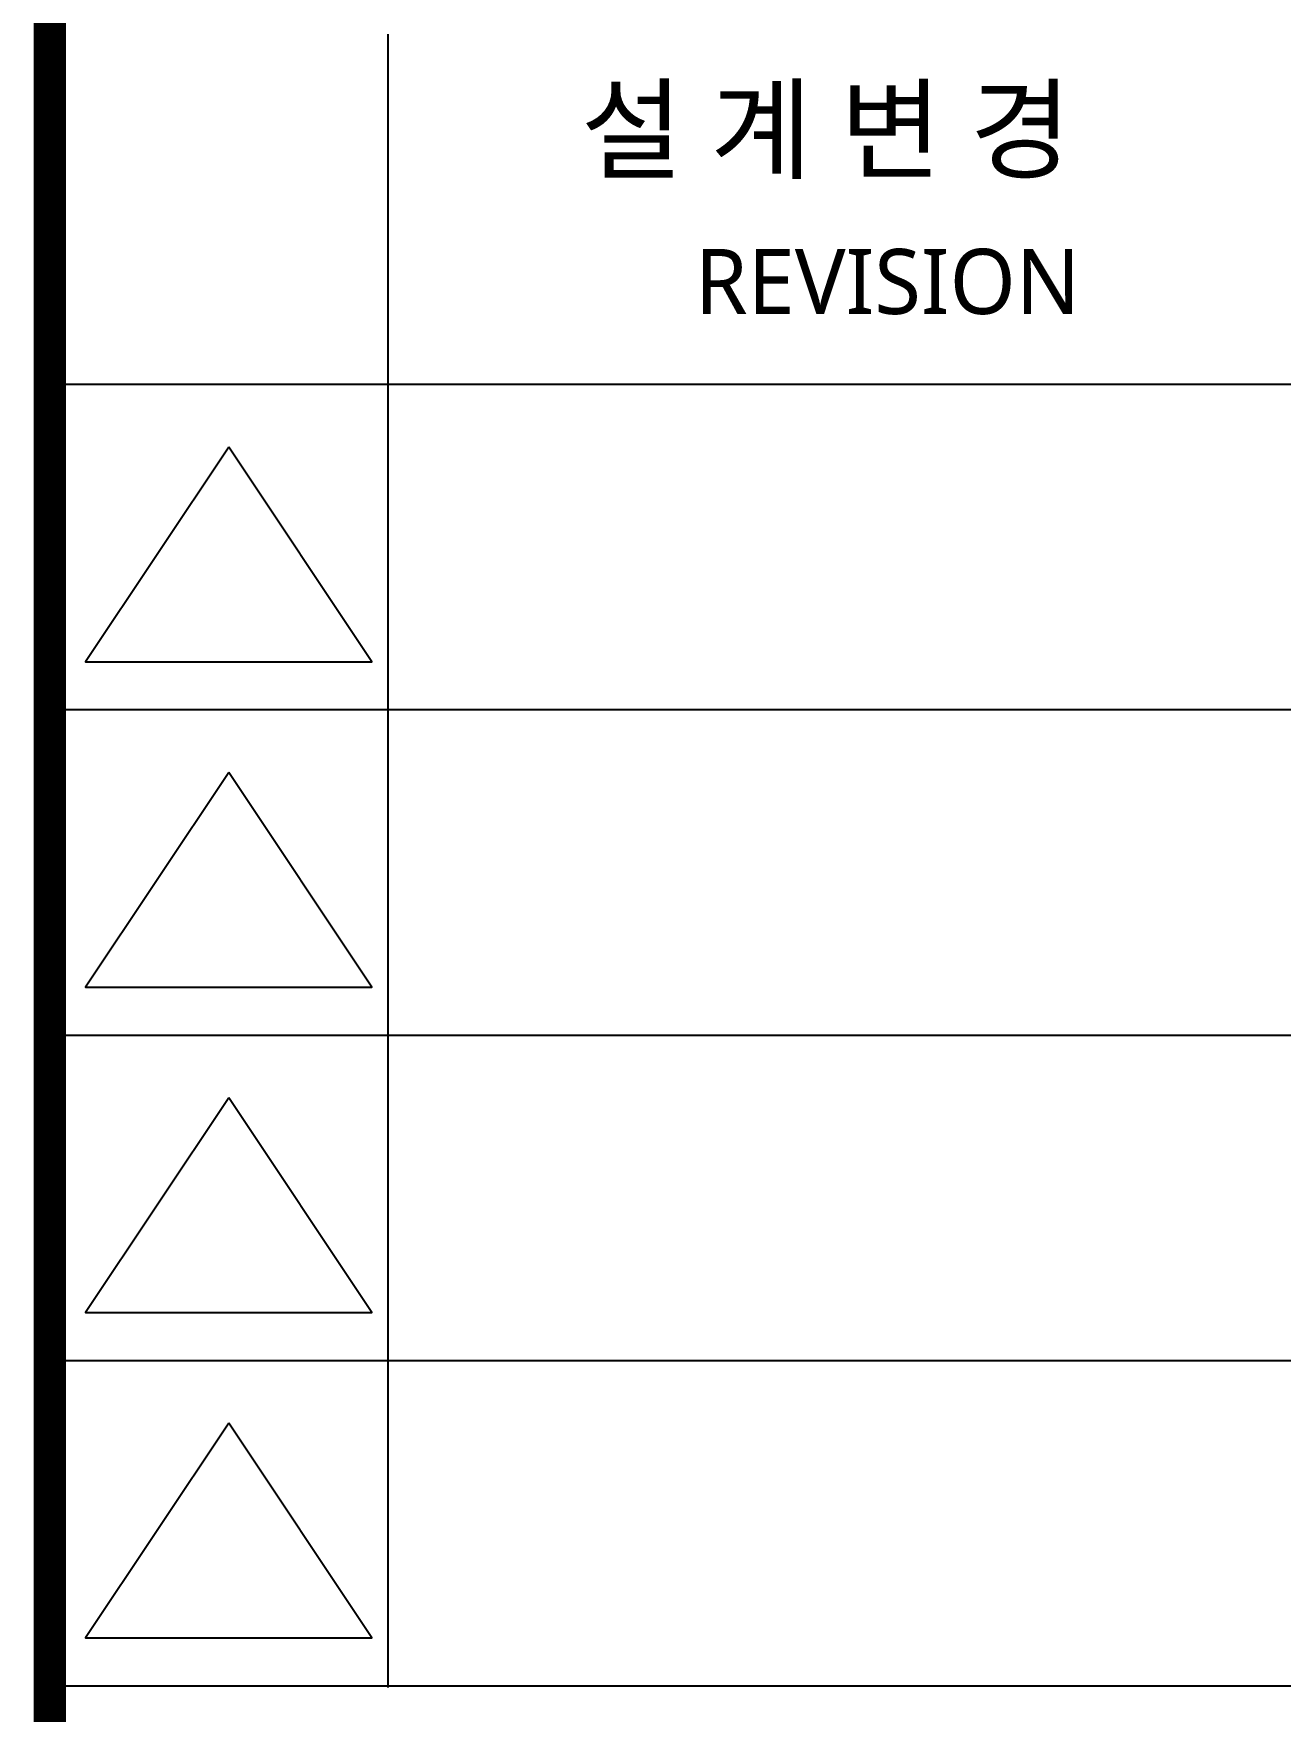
# Model space of a CAD drawing. Header units: millimetres. Extents: x 0 to 42000, y 0 to 29700.
# Drawn here: x 37925 to 39841, y 9901 to 12479 of the extents above; entities that cross this region are included whole.
import ezdxf

# ---------------------------------------------------------------- set-up
doc = ezdxf.new("R2010")
doc.units = ezdxf.units.MM
doc.layers.add('AA-SHEET', color=7, linetype='Continuous')
doc.styles.add('xr_A_form$0$맑은고딕', font='malgun.ttf')

# ---------------------------------------------------------------- blocks, each defined once
blk = doc.blocks.new('AA-FORM')
at = {"layer": 'AA-SHEET', "color": 4}
for p, q in [((38470, -19762.8), (38470, -17222.3)), ((37950, -17760), (41200, -17760)), ((37950, -18260), (41200, -18260)), ((37950, -18760), (41200, -18760)), ((37950, -19260), (41200, -19260)), ((37950, -19760), (41200, -19760)), ((37950, -19760), (41200, -19760))]:
    blk.add_line(p, q, dxfattribs=at)
at = {"layer": 'AA-SHEET', "color": 4, "const_width": 50}
blk.add_lwpolyline([(37950, -850), (37950, -28790.8)], dxfattribs=at)
at = {"layer": 'AA-SHEET', "color": 7}
for points in [[(38225, -17856.5), (38005, -18186.5), (38445, -18186.5)], [(38225, -18356.5), (38005, -18686.5), (38445, -18686.5)], [(38225, -18856.5), (38005, -19186.5), (38445, -19186.5)], [(38225, -19356.5), (38005, -19686.5), (38445, -19686.5)]]:
    blk.add_lwpolyline(points, close=True, dxfattribs=at)
at = {"layer": 'AA-SHEET', "color": 7, "style": 'xr_A_form$0$맑은고딕'}
for s, height, p in [('설 계 변 경', 125, (38765.9, -17431.1)), ('REVISION', 100, (38941.3, -17652.1))]:
    blk.add_text(s, height=height, dxfattribs=at).set_placement(p)

msp = doc.modelspace()

# ---------------------------------------------------------------- block references
msp.add_blockref('AA-FORM', (0, 29700))

doc.saveas('drawing.dxf')
